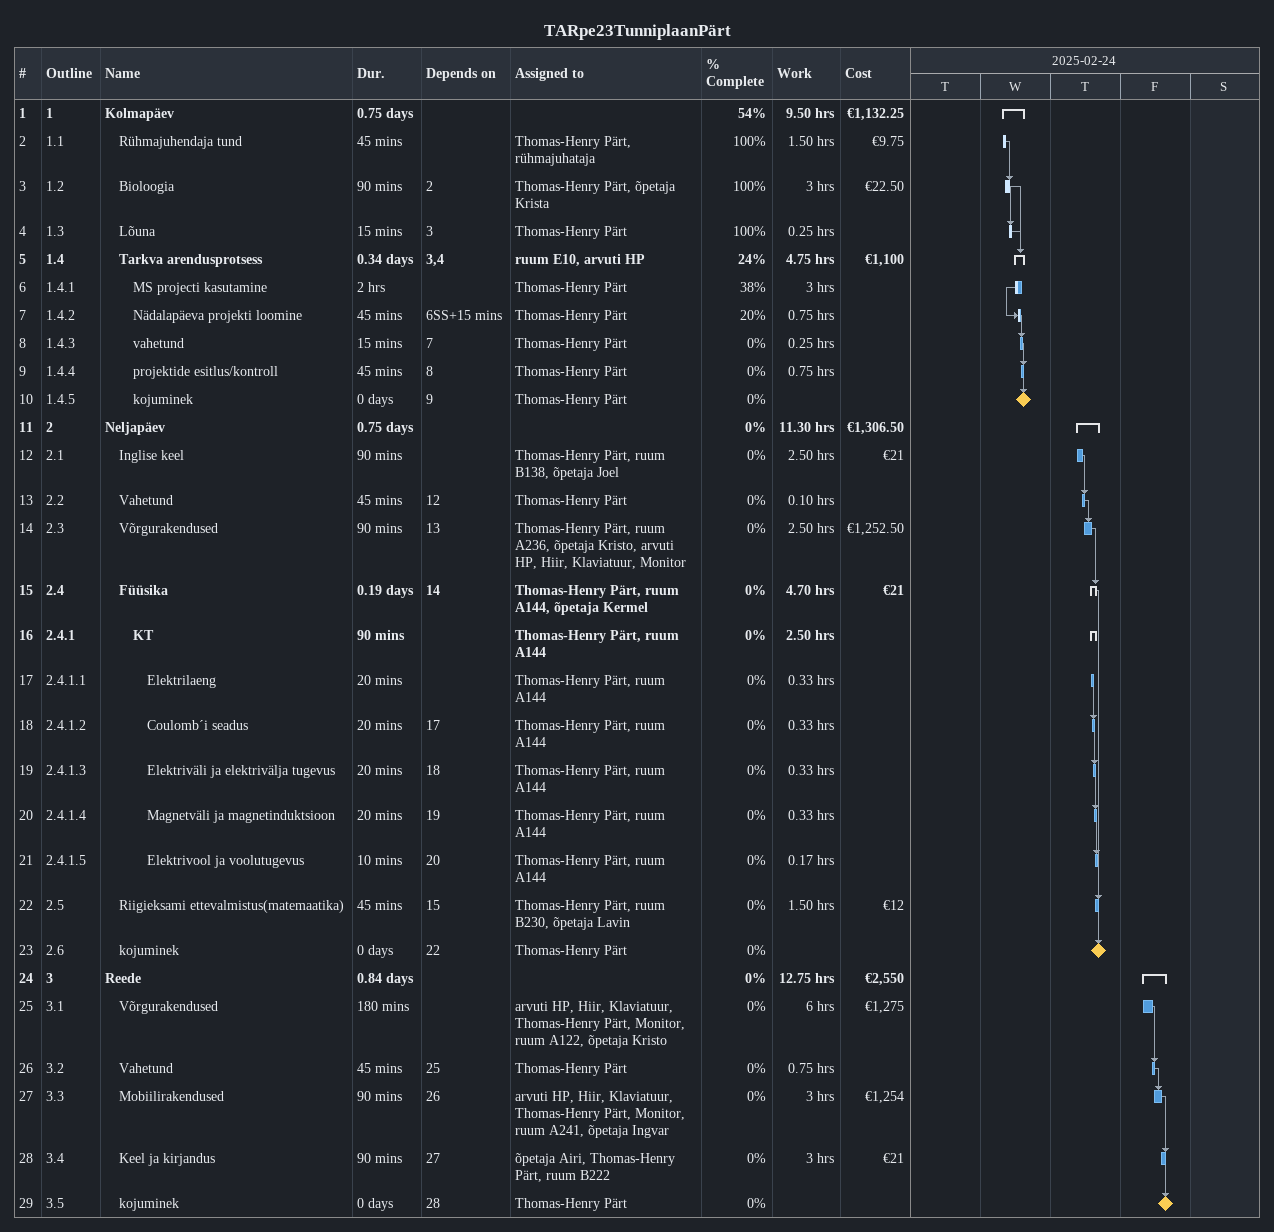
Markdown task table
TARpe23TunniplaanPärt

| ID | WBS | Task | Duration | Start | Finish | Predecessors | Resources | % complete | Work (h) | Cost (€) |
|---|---|---|---|---|---|---|---|---|---|---|
| 1 | 1 | **Kolmapäev** | 0.75d | 2025-02-26 | 2025-02-26 |  |  | 54 | 9.50 | 1132.25 |
| 2 | 1.1 | Rühmajuhendaja tund | 45min | 2025-02-26 | 2025-02-26 |  | Thomas-Henry Pärt, rühmajuhataja | 100 | 1.50 | 9.75 |
| 3 | 1.2 | Bioloogia | 90min | 2025-02-26 | 2025-02-26 | 2 | Thomas-Henry Pärt, õpetaja Krista | 100 | 3 | 22.50 |
| 4 | 1.3 | Lõuna | 15min | 2025-02-26 | 2025-02-26 | 3 | Thomas-Henry Pärt | 100 | 0.25 |  |
| 5 | 1.4 | **Tarkva arendusprotsess** | 0.34d | 2025-02-26 | 2025-02-26 | 3, 4 | ruum E10, arvuti HP | 24 | 4.75 | 1100 |
| 6 | 1.4.1 | MS projecti kasutamine | 2h | 2025-02-26 | 2025-02-26 |  | Thomas-Henry Pärt | 38 | 3 |  |
| 7 | 1.4.2 | Nädalapäeva projekti loomine | 45min | 2025-02-26 | 2025-02-26 | 6SS+15min | Thomas-Henry Pärt | 20 | 0.75 |  |
| 8 | 1.4.3 | vahetund | 15min | 2025-02-26 | 2025-02-26 | 7 | Thomas-Henry Pärt | 0 | 0.25 |  |
| 9 | 1.4.4 | projektide esitlus/kontroll | 45min | 2025-02-26 | 2025-02-26 | 8 | Thomas-Henry Pärt | 0 | 0.75 |  |
| 10 | 1.4.5 | kojuminek | 0d | 2025-02-26 | 2025-02-26 | 9 | Thomas-Henry Pärt | 0 |  |  |
| 11 | 2 | **Neljapäev** | 0.75d | 2025-02-27 | 2025-02-27 |  |  | 0 | 11.30 | 1306.50 |
| 12 | 2.1 | Inglise keel | 90min | 2025-02-27 | 2025-02-27 |  | Thomas-Henry Pärt, ruum B138, õpetaja Joel | 0 | 2.50 | 21 |
| 13 | 2.2 | Vahetund | 45min | 2025-02-27 | 2025-02-27 | 12 | Thomas-Henry Pärt | 0 | 0.10 |  |
| 14 | 2.3 | Võrgurakendused | 90min | 2025-02-27 | 2025-02-27 | 13 | Thomas-Henry Pärt, ruum A236, õpetaja Kristo, arvuti HP, Hiir, Klaviatuur, Monitor | 0 | 2.50 | 1252.50 |
| 15 | 2.4 | **Füüsika** | 0.19d | 2025-02-27 | 2025-02-27 | 14 | Thomas-Henry Pärt, ruum A144, õpetaja Kermel | 0 | 4.70 | 21 |
| 16 | 2.4.1 | **KT** | 90min | 2025-02-27 | 2025-02-27 |  | Thomas-Henry Pärt, ruum A144 | 0 | 2.50 |  |
| 17 | 2.4.1.1 | Elektrilaeng | 20min | 2025-02-27 | 2025-02-27 |  | Thomas-Henry Pärt, ruum A144 | 0 | 0.33 |  |
| 18 | 2.4.1.2 | Coulomb´i seadus | 20min | 2025-02-27 | 2025-02-27 | 17 | Thomas-Henry Pärt, ruum A144 | 0 | 0.33 |  |
| 19 | 2.4.1.3 | Elektriväli ja elektrivälja tugevus | 20min | 2025-02-27 | 2025-02-27 | 18 | Thomas-Henry Pärt, ruum A144 | 0 | 0.33 |  |
| 20 | 2.4.1.4 | Magnetväli ja magnetinduktsioon | 20min | 2025-02-27 | 2025-02-27 | 19 | Thomas-Henry Pärt, ruum A144 | 0 | 0.33 |  |
| 21 | 2.4.1.5 | Elektrivool ja voolutugevus | 10min | 2025-02-27 | 2025-02-27 | 20 | Thomas-Henry Pärt, ruum A144 | 0 | 0.17 |  |
| 22 | 2.5 | Riigieksami ettevalmistus(matemaatika) | 45min | 2025-02-27 | 2025-02-27 | 15 | Thomas-Henry Pärt, ruum B230, õpetaja Lavin | 0 | 1.50 | 12 |
| 23 | 2.6 | kojuminek | 0d | 2025-02-27 | 2025-02-27 | 22 | Thomas-Henry Pärt | 0 |  |  |
| 24 | 3 | **Reede** | 0.84d | 2025-02-28 | 2025-02-28 |  |  | 0 | 12.75 | 2550 |
| 25 | 3.1 | Võrgurakendused | 180min | 2025-02-28 | 2025-02-28 |  | arvuti HP, Hiir, Klaviatuur, Thomas-Henry Pärt, Monitor, ruum A122, õpetaja Kristo | 0 | 6 | 1275 |
| 26 | 3.2 | Vahetund | 45min | 2025-02-28 | 2025-02-28 | 25 | Thomas-Henry Pärt | 0 | 0.75 |  |
| 27 | 3.3 | Mobiilirakendused | 90min | 2025-02-28 | 2025-02-28 | 26 | arvuti HP, Hiir, Klaviatuur, Thomas-Henry Pärt, Monitor, ruum A241, õpetaja Ingvar | 0 | 3 | 1254 |
| 28 | 3.4 | Keel ja kirjandus | 90min | 2025-02-28 | 2025-02-28 | 27 | õpetaja Airi, Thomas-Henry Pärt, ruum B222 | 0 | 3 | 21 |
| 29 | 3.5 | kojuminek | 0d | 2025-02-28 | 2025-02-28 | 28 | Thomas-Henry Pärt | 0 |  |  |
